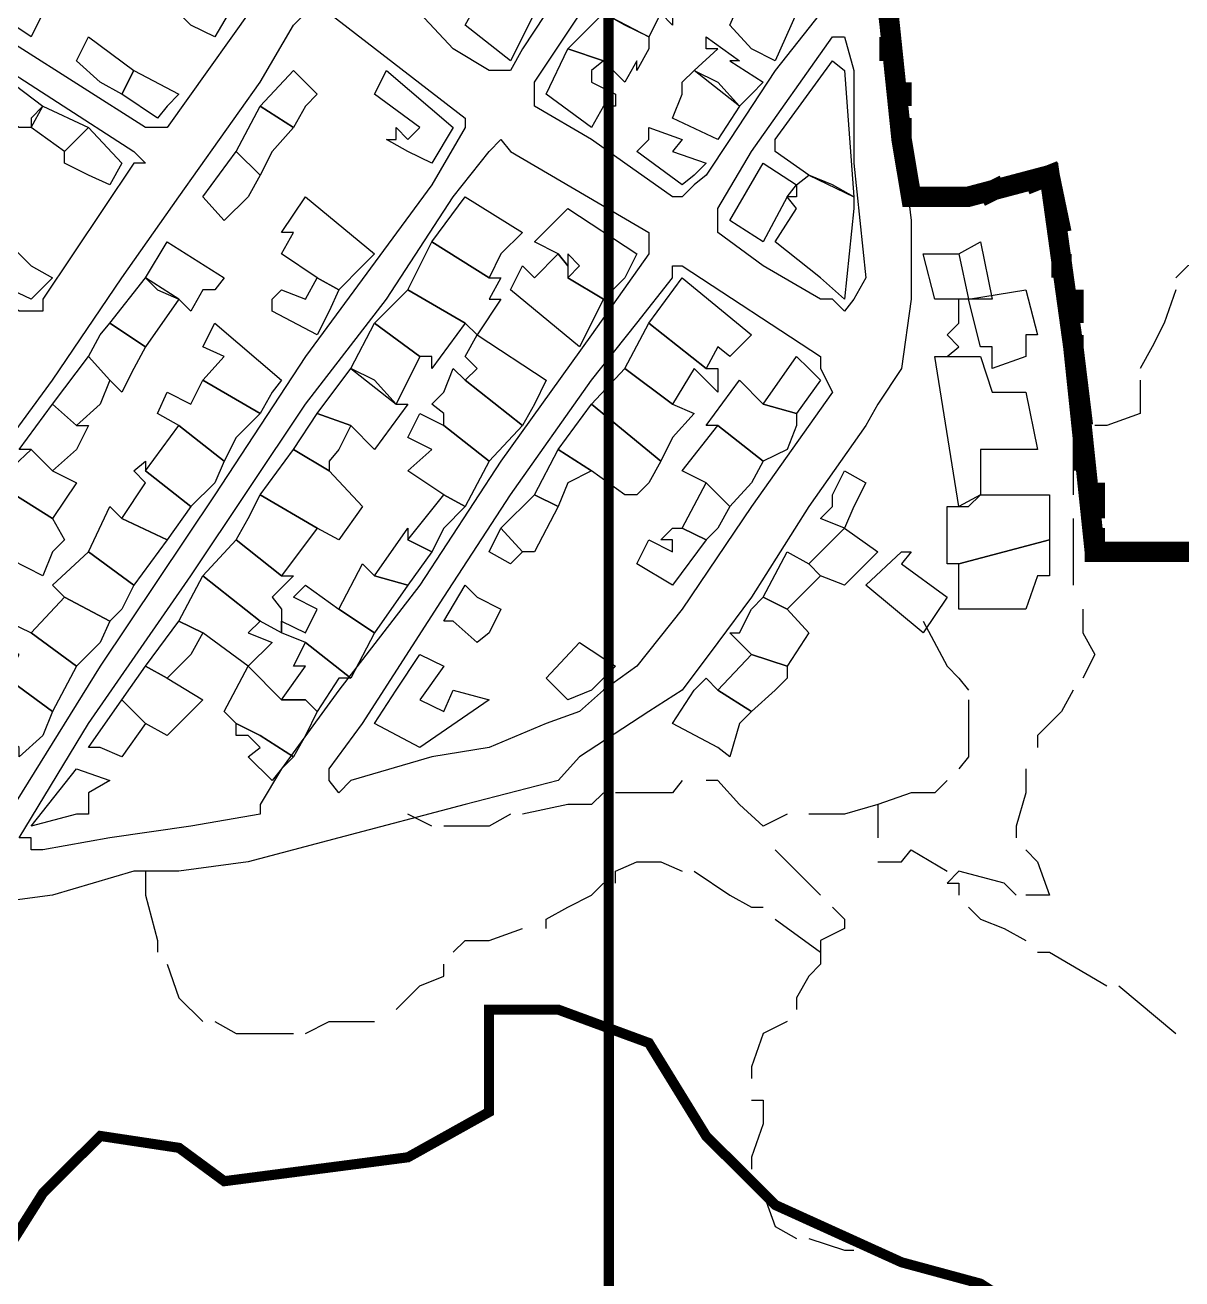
# Model space of a CAD drawing. Header units: millimetres. Extents: x -3588 to 75209, y -3737 to 38254.
# Drawn here: x 19055.1 to 19192, y 32887.7 to 33036.2 of the extents above; entities that cross this region are included whole.
import ezdxf

# ---------------------------------------------------------------- set-up
doc = ezdxf.new("R2010")
doc.units = ezdxf.units.MM
doc.layers.add('P', color=253, linetype='Continuous')

msp = doc.modelspace()

# ---------------------------------------------------------------- linework, layer by layer
at = {"layer": 'P'}
for points, const_width in [([(19125.312, 27423.91), (19123.411, 36422.535)], 1.2), ([(19157.4, 33034.795), (19157.4, 33031.963)], 2.417), ([(19158.809, 33029.434), (19158.809, 33026.602)], 2.417), ([(19158.809, 33025.193), (19158.809, 33022.649), (19159.945, 33015.879), (19161.353, 33015.879)], 2.417), ([(19173.5, 33017.287), (19176.317, 33018.424), (19177.725, 33011.638)], 2.417), ([(19168.139, 33015.879), (19170.955, 33017.287)], 2.417), ([(19162.762, 33015.879), (19166.714, 33015.879)], 2.417), ([(19177.725, 33009.11), (19177.725, 33006.277)], 2.417), ([(19179.133, 33004.869), (19179.133, 33000.916)], 2.417), ([(19179.133, 32999.507), (19179.133, 32998.099), (19180.27, 32988.785)], 2.417), ([(19180.27, 32987.376), (19180.27, 32983.424)], 2.417), ([(19181.678, 32981.999), (19181.678, 32977.774)], 2.417), ([(19181.678, 32976.638), (19181.678, 32973.821), (19189.872, 32973.821)], 2.417), ([(19191.28, 32973.821), (19192.688, 32973.821), (19195.233, 32973.821)], 2.417), ([(19035.452, 32884.329), (19050.415, 32887.161), (19057.185, 32897.884), (19063.971, 32904.653), (19073.285, 32903.245), (19078.646, 32899.292), (19100.379, 32902.125), (19109.981, 32907.486), (19109.981, 32919.617), (19118.159, 32919.617), (19128.898, 32915.664), (19135.667, 32904.653), (19143.861, 32896.475), (19158.809, 32889.69), (19168.139, 32887.161), (19183.086, 32877.559)], 1.2)]:
    msp.add_lwpolyline(points, dxfattribs=dict(at, const_width=const_width))
for points in [[(19070.74, 33024.073), (19069.332, 33024.073), (19046.19, 33038.748), (19015.127, 33060.481), (19015.127, 33061.89), (19027.274, 33079.398), (19027.274, 33080.806), (19028.682, 33080.806), (19031.227, 33079.398), (19036.86, 33075.445), (19066.515, 33053.712), (19082.887, 33042.973), (19084.295, 33041.565), (19071.876, 33024.073), (19070.74, 33024.073)], [(19131.714, 33015.879), (19126.065, 33019.832), (19122.112, 33022.649), (19115.343, 33026.602), (19115.343, 33028.026), (19115.343, 33029.434), (19126.065, 33045.518), (19139.62, 33065.843), (19145.269, 33072.612), (19146.39, 33074.037), (19147.814, 33074.037), (19149.222, 33072.612), (19150.631, 33055.12), (19152.039, 33044.398), (19152.039, 33042.973), (19152.039, 33041.565), (19149.222, 33037.612), (19143.861, 33030.843), (19138.484, 33022.649), (19135.667, 33018.424), (19134.259, 33017.287), (19132.851, 33015.879), (19131.714, 33015.879)], [(19034.044, 33045.518), (19040.813, 33038.748), (19067.924, 33021.24), (19069.332, 33019.832), (19067.924, 33019.832), (19057.185, 33003.748), (19057.185, 33002.324), (19055.777, 33002.324), (19054.368, 33002.324), (19049.007, 33006.277), (19025.866, 33021.24), (19010.902, 33031.963), (19001.588, 33037.612), (19000.164, 33038.748), (19000.164, 33040.157), (19000.164, 33041.565), (19012.311, 33059.073), (19013.719, 33059.073), (19025.866, 33051.167), (19034.044, 33045.518)], [(19155.992, 33048.351), (19157.4, 33036.204), (19158.809, 33022.649), (19159.945, 33013.062), (19159.945, 33003.748), (19158.809, 32995.554), (19155.992, 32991.313), (19154.584, 32988.785), (19147.814, 32979.183), (19141.028, 32968.46), (19137.076, 32963.099), (19132.851, 32957.45), (19128.898, 32954.905)], [(19074.693, 33036.204), (19073.285, 33037.612), (19074.693, 33040.157), (19077.51, 33044.398), (19081.463, 33041.565), (19077.51, 33034.795), (19074.693, 33036.204)], [(19057.185, 33037.612), (19055.777, 33034.795), (19051.552, 33037.612), (19054.368, 33042.973), (19059.73, 33040.157), (19057.185, 33037.612)], [(19112.526, 33038.748), (19115.343, 33037.612), (19112.526, 33031.963), (19107.165, 33036.204), (19108.573, 33038.748), (19107.165, 33040.157), (19109.981, 33041.565), (19112.526, 33038.748)], [(19119.295, 33041.565), (19113.934, 33033.387), (19112.526, 33030.843), (19111.39, 33030.843)], [(19141.028, 33033.387), (19138.484, 33036.204), (19139.62, 33038.748), (19141.028, 33041.565), (19143.861, 33038.748), (19146.39, 33037.612), (19143.861, 33031.963), (19141.028, 33033.387)], [(19126.065, 33036.204), (19123.536, 33037.612), (19124.945, 33040.157), (19127.489, 33038.748), (19128.898, 33040.157), (19131.714, 33037.612), (19131.714, 33036.204), (19130.306, 33037.612), (19128.898, 33034.795), (19126.065, 33036.204)], [(19050.415, 32983.424), (19058.321, 32994.146), (19066.515, 33006.277), (19073.285, 33015.879), (19082.887, 33029.434), (19086.84, 33036.204), (19088.248, 33037.612), (19089.657, 33037.612), (19091.065, 33037.612), (19107.165, 33025.193)], [(19111.39, 33030.843), (19109.981, 33030.843), (19105.74, 33033.387), (19101.787, 33037.612)], [(19128.898, 33034.795), (19128.898, 33033.387), (19127.489, 33030.843), (19127.489, 33031.963), (19126.065, 33029.434), (19123.536, 33031.963), (19119.295, 33033.387), (19123.536, 33037.612), (19128.898, 33034.795)], [(19063.971, 33029.434), (19061.138, 33031.963), (19062.562, 33034.795), (19067.924, 33030.843), (19066.515, 33028.026), (19063.971, 33029.434)], [(19141.028, 33028.026), (19139.62, 33026.602), (19134.259, 33030.843), (19137.076, 33033.387), (19135.667, 33033.387), (19135.667, 33034.795), (19139.62, 33031.963), (19138.484, 33031.963), (19142.437, 33029.434), (19141.028, 33028.026)], [(19150.631, 33003.748), (19149.222, 33003.748), (19142.437, 33007.701), (19137.076, 33011.638), (19137.076, 33013.062), (19137.076, 33014.471), (19141.028, 33021.24), (19150.631, 33034.795), (19152.039, 33034.795), (19153.175, 33030.843), (19153.175, 33019.832), (19154.584, 33006.277), (19153.175, 33003.748), (19152.039, 33002.324), (19150.631, 33003.748)], [(19122.112, 33030.843), (19122.112, 33029.434), (19124.945, 33028.026), (19124.945, 33026.602), (19123.536, 33026.602), (19122.112, 33024.073), (19116.751, 33028.026), (19119.295, 33033.387), (19123.536, 33031.963), (19122.112, 33030.843)], [(19150.631, 33017.287), (19147.814, 33018.424), (19143.861, 33021.24), (19143.861, 33022.649), (19150.631, 33031.963), (19152.039, 33030.843), (19153.175, 33015.879), (19150.631, 33017.287)], [(19055.777, 33025.193), (19055.777, 33024.073), (19054.368, 33024.073), (19050.415, 33026.602), (19051.552, 33030.843), (19057.185, 33026.602), (19055.777, 33025.193)], [(19071.876, 33026.602), (19070.74, 33025.193), (19066.515, 33028.026), (19067.924, 33030.843), (19073.285, 33028.026), (19071.876, 33026.602)], [(19088.248, 33026.602), (19086.84, 33024.073), (19082.887, 33026.602), (19086.84, 33030.843), (19089.657, 33028.026), (19088.248, 33026.602)], [(19100.379, 33021.24), (19097.834, 33022.649), (19098.971, 33022.649), (19098.971, 33024.073), (19100.379, 33022.649), (19101.787, 33024.073), (19096.426, 33028.026), (19097.834, 33030.843), (19105.74, 33024.073), (19103.212, 33019.832), (19100.379, 33021.24)], [(19137.076, 33029.434), (19139.62, 33026.602), (19137.076, 33022.649), (19131.714, 33025.193), (19132.851, 33028.026), (19132.851, 33029.434), (19134.259, 33030.843), (19137.076, 33029.434)], [(19061.138, 33022.649), (19059.73, 33021.24), (19055.777, 33024.073), (19057.185, 33026.602), (19062.562, 33024.073), (19061.138, 33022.649)], [(19084.295, 33021.24), (19082.887, 33018.424), (19080.054, 33021.24), (19082.887, 33026.602), (19086.84, 33024.073), (19084.295, 33021.24)], [(19107.165, 33025.193), (19107.165, 33024.073), (19103.212, 33017.287), (19088.248, 32996.963), (19077.51, 32980.591), (19063.971, 32960.266), (19050.415, 32938.533)], [(19062.562, 33018.424), (19059.73, 33019.832), (19059.73, 33021.24), (19062.562, 33024.073), (19066.515, 33019.832), (19065.091, 33017.287), (19062.562, 33018.424)], [(19134.259, 33018.424), (19132.851, 33017.287), (19127.489, 33021.24), (19128.898, 33022.649), (19128.898, 33024.073), (19132.851, 33022.649), (19131.714, 33021.24), (19135.667, 33019.832), (19134.259, 33018.424)], [(19057.185, 32938.533), (19055.777, 32938.533), (19055.777, 32939.941), (19054.368, 32939.941), (19062.562, 32953.497), (19074.693, 32970.989), (19088.248, 32991.313), (19097.834, 33003.748), (19105.74, 33015.879), (19109.981, 33021.24), (19111.39, 33022.649), (19112.526, 33021.24), (19128.898, 33011.638), (19128.898, 33010.518), (19128.898, 33009.11), (19122.112, 32999.507), (19111.39, 32984.544), (19101.787, 32969.868), (19092.201, 32957.45), (19085.416, 32948.135), (19082.887, 32943.894), (19082.887, 32942.774), (19074.693, 32941.35), (19065.091, 32939.941), (19057.185, 32938.533)], [(19081.463, 33015.879), (19078.646, 33013.062), (19076.101, 33015.879), (19080.054, 33021.24), (19082.887, 33018.424), (19081.463, 33015.879)], [(19146.39, 33015.879), (19145.269, 33015.879), (19142.437, 33010.518), (19138.484, 33013.062), (19142.437, 33019.832), (19146.39, 33017.287), (19146.39, 33015.879)], [(19153.175, 33015.879), (19153.175, 33014.471), (19152.039, 33003.748), (19149.222, 33006.277), (19143.861, 33010.518), (19146.39, 33014.471), (19145.269, 33015.879), (19146.39, 33017.287), (19147.814, 33018.424), (19153.175, 33015.879)], [(19095.018, 33007.701), (19092.201, 33004.869), (19089.657, 33006.277), (19085.416, 33009.11), (19086.84, 33011.638), (19085.416, 33011.638), (19088.248, 33015.879), (19096.426, 33009.11), (19095.018, 33007.701)], [(19111.39, 33009.11), (19109.981, 33006.277), (19103.212, 33010.518), (19107.165, 33015.879), (19113.934, 33011.638), (19111.39, 33009.11)], [(19126.065, 33006.277), (19123.536, 33003.748), (19119.295, 33006.277), (19120.704, 33007.701), (19119.295, 33009.11), (19119.295, 33007.701), (19118.159, 33009.11), (19115.343, 33010.518), (19119.295, 33014.471), (19127.489, 33009.11), (19126.065, 33006.277)], [(19055.777, 33007.701), (19058.321, 33006.277), (19055.777, 33003.748), (19050.415, 33006.277), (19051.552, 33007.701), (19050.415, 33006.277), (19051.552, 33009.11), (19052.96, 33010.518), (19055.777, 33007.701)], [(19077.51, 33004.869), (19076.101, 33004.869), (19074.693, 33002.324), (19073.285, 33003.748), (19069.332, 33006.277), (19071.876, 33010.518), (19078.646, 33006.277), (19077.51, 33004.869)], [(19109.981, 33006.277), (19111.39, 33006.277), (19109.981, 33003.748), (19111.39, 33003.748), (19108.573, 32999.507), (19107.165, 33000.916), (19100.379, 33004.869), (19103.212, 33010.518), (19109.981, 33006.277)], [(19165.594, 33009.11), (19168.139, 33010.518), (19169.547, 33003.748), (19166.714, 33003.748)], [(19120.704, 32954.905), (19116.751, 32953.497), (19109.981, 32950.664), (19103.212, 32949.544), (19093.609, 32946.727), (19092.201, 32945.303), (19091.065, 32946.727), (19091.065, 32948.135), (19095.018, 32953.497), (19104.62, 32968.46), (19112.526, 32980.591), (19122.112, 32994.146), (19127.489, 33000.916), (19131.714, 33006.277), (19131.714, 33007.701), (19132.851, 33007.701), (19149.222, 32996.963), (19149.222, 32995.554), (19150.631, 32992.738), (19141.028, 32979.183), (19132.851, 32967.052), (19127.489, 32960.266), (19123.536, 32957.45), (19120.704, 32954.905)], [(19119.295, 33007.701), (19119.295, 33006.277), (19123.536, 33003.748), (19120.704, 32998.099), (19112.526, 33004.869), (19113.934, 33007.701), (19115.343, 33006.277), (19118.159, 33009.11), (19119.295, 33007.701)], [(19164.186, 33009.11), (19165.594, 33009.11), (19166.714, 33003.748), (19162.762, 33003.748), (19161.353, 33009.11), (19164.186, 33009.11)], [(19199.458, 33009.11), (19198.05, 33009.11), (19192.688, 33007.701), (19191.28, 33006.277)], [(19070.74, 33004.869), (19073.285, 33003.748), (19069.332, 32998.099), (19065.091, 33000.916), (19069.332, 33006.277), (19070.74, 33004.869)], [(19091.065, 33002.324), (19089.657, 32999.507), (19084.295, 33002.324), (19084.295, 33003.748), (19085.416, 33004.869), (19088.248, 33003.748), (19089.657, 33006.277), (19092.201, 33004.869), (19091.065, 33002.324)], [(19139.62, 32998.099), (19138.484, 32996.963), (19137.076, 32998.099), (19135.667, 32995.554), (19128.898, 33000.916), (19132.851, 33006.277), (19141.028, 32999.507), (19139.62, 32998.099)], [(19103.212, 32996.963), (19101.787, 32996.963), (19096.426, 33000.916), (19100.379, 33004.869), (19107.165, 33000.916), (19103.212, 32995.554), (19103.212, 32996.963)], [(19173.5, 32998.099), (19173.5, 32996.963), (19169.547, 32995.554), (19169.547, 32998.099), (19168.139, 32998.099), (19166.714, 33003.748), (19173.5, 33004.869), (19174.908, 32999.507), (19173.5, 32999.507), (19173.5, 32998.099)], [(19191.28, 33004.869), (19189.872, 33000.916), (19188.464, 32998.099), (19187.039, 32995.554)], [(19164.186, 32996.963), (19165.594, 32998.099), (19164.186, 32999.507), (19165.594, 33000.916), (19165.594, 33003.748)], [(19063.971, 32999.507), (19065.091, 33000.916), (19069.332, 32998.099), (19067.924, 32995.554), (19066.515, 32992.738), (19065.091, 32994.146), (19062.562, 32996.963), (19063.971, 32999.507)], [(19084.295, 32992.738), (19082.887, 32990.193), (19076.101, 32994.146), (19078.646, 32996.963), (19076.101, 32998.099), (19077.51, 33000.916), (19085.416, 32994.146), (19084.295, 32992.738)], [(19096.426, 32994.146), (19093.609, 32995.554), (19096.426, 33000.916), (19101.787, 32996.963), (19098.971, 32991.313), (19096.426, 32994.146)], [(19135.667, 32995.554), (19137.076, 32995.554), (19137.076, 32992.738), (19134.259, 32995.554), (19131.714, 32991.313), (19126.065, 32995.554), (19128.898, 33000.916), (19135.667, 32995.554)], [(19115.343, 32991.313), (19113.934, 32988.785), (19107.165, 32994.146), (19108.573, 32995.554), (19107.165, 32996.963), (19108.573, 32999.507), (19116.751, 32994.146), (19115.343, 32991.313)], [(19063.971, 32991.313), (19061.138, 32988.785), (19058.321, 32991.313), (19062.562, 32996.963), (19065.091, 32994.146), (19063.971, 32991.313)], [(19147.814, 32995.554), (19149.222, 32994.146), (19146.39, 32990.193), (19142.437, 32991.313), (19146.39, 32996.963), (19147.814, 32995.554)], [(19165.594, 32996.963), (19168.139, 32996.963), (19169.547, 32992.738), (19173.5, 32992.738), (19174.908, 32985.952), (19168.139, 32985.952), (19168.139, 32980.591), (19165.594, 32979.183), (19162.762, 32996.963), (19165.594, 32996.963)], [(19098.971, 32991.313), (19100.379, 32991.313), (19096.426, 32985.952), (19093.609, 32988.785), (19089.657, 32990.193), (19093.609, 32995.554), (19098.971, 32991.313)], [(19104.62, 32992.738), (19105.74, 32995.554), (19107.165, 32994.146), (19113.934, 32988.785), (19109.981, 32984.544), (19104.62, 32988.785), (19104.62, 32990.193), (19103.212, 32991.313), (19104.62, 32992.738)], [(19131.714, 32987.376), (19130.306, 32984.544), (19122.112, 32991.313), (19126.065, 32995.554), (19131.714, 32991.313), (19134.259, 32990.193), (19131.714, 32987.376)], [(19080.054, 32987.376), (19078.646, 32984.544), (19073.285, 32988.785), (19070.74, 32990.193), (19071.876, 32992.738), (19074.693, 32991.313), (19076.101, 32994.146), (19082.887, 32990.193), (19080.054, 32987.376)], [(19145.269, 32985.952), (19142.437, 32984.544), (19137.076, 32988.785), (19135.667, 32988.785), (19139.62, 32994.146), (19142.437, 32991.313), (19146.39, 32990.193), (19146.39, 32988.785), (19145.269, 32985.952)], [(19187.039, 32994.146), (19187.039, 32990.193), (19183.086, 32988.785), (19181.678, 32988.785)], [(19061.138, 32985.952), (19058.321, 32983.424), (19055.777, 32985.952), (19054.368, 32985.952), (19058.321, 32991.313), (19061.138, 32988.785), (19062.562, 32988.785), (19061.138, 32985.952)], [(19092.201, 32985.952), (19091.065, 32984.544), (19091.065, 32983.424), (19086.84, 32985.952), (19089.657, 32990.193), (19093.609, 32988.785), (19092.201, 32985.952)], [(19104.62, 32988.785), (19109.981, 32984.544), (19107.165, 32979.183), (19104.62, 32980.591), (19100.379, 32983.424), (19103.212, 32985.952), (19100.379, 32987.376), (19101.787, 32990.193), (19104.62, 32988.785)], [(19128.898, 32981.999), (19127.489, 32980.591), (19126.065, 32980.591), (19122.112, 32983.424), (19118.159, 32985.952), (19122.112, 32991.313), (19130.306, 32984.544), (19128.898, 32981.999)], [(19077.51, 32981.999), (19074.693, 32979.183), (19069.332, 32983.424), (19073.285, 32988.785), (19078.646, 32984.544), (19077.51, 32981.999)], [(19141.028, 32981.999), (19138.484, 32979.183), (19135.667, 32981.999), (19132.851, 32983.424), (19137.076, 32988.785), (19142.437, 32984.544), (19141.028, 32981.999)], [(19180.27, 32987.376), (19179.133, 32987.376), (19179.133, 32981.999), (19179.133, 32980.591)], [(19058.321, 32983.424), (19061.138, 32981.999), (19058.321, 32977.774), (19051.552, 32981.999), (19055.777, 32985.952), (19058.321, 32983.424)], [(19091.065, 32983.424), (19095.018, 32979.183), (19092.201, 32975.23), (19089.657, 32976.638), (19082.887, 32980.591), (19086.84, 32985.952), (19091.065, 32983.424)], [(19119.295, 32981.999), (19118.159, 32979.183), (19115.343, 32980.591), (19118.159, 32985.952), (19122.112, 32983.424), (19119.295, 32981.999)], [(19069.332, 32983.424), (19074.693, 32979.183), (19071.876, 32975.23), (19066.515, 32977.774), (19069.332, 32981.999), (19067.924, 32983.424), (19069.332, 32984.544), (19069.332, 32983.424)], [(19153.175, 32979.183), (19152.039, 32976.638), (19149.222, 32977.774), (19150.631, 32979.183), (19150.631, 32980.591), (19152.039, 32983.424), (19154.584, 32981.999), (19153.175, 32979.183)], [(19058.321, 32973.821), (19057.185, 32970.989), (19051.552, 32973.821), (19049.007, 32976.638), (19047.599, 32976.638), (19051.552, 32981.999), (19058.321, 32977.774), (19059.73, 32975.23), (19058.321, 32973.821)], [(19137.076, 32976.638), (19135.667, 32975.23), (19132.851, 32976.638), (19135.667, 32981.999), (19138.484, 32979.183), (19137.076, 32976.638)], [(19081.463, 32977.774), (19082.887, 32980.591), (19089.657, 32976.638), (19085.416, 32970.989), (19080.054, 32975.23), (19081.463, 32977.774)], [(19104.62, 32976.638), (19103.212, 32973.821), (19100.379, 32975.23), (19104.62, 32980.591), (19107.165, 32979.183), (19104.62, 32976.638)], [(19118.159, 32979.183), (19115.343, 32973.821), (19113.934, 32973.821), (19111.39, 32976.638), (19115.343, 32980.591), (19118.159, 32979.183)], [(19166.714, 32979.183), (19168.139, 32980.591), (19174.908, 32980.591), (19176.317, 32980.591), (19176.317, 32975.23), (19165.594, 32972.413), (19164.186, 32972.413), (19164.186, 32979.183), (19165.594, 32979.183), (19166.714, 32979.183)], [(19066.515, 32977.774), (19071.876, 32975.23), (19067.924, 32969.868), (19062.562, 32973.821), (19065.091, 32979.183), (19066.515, 32977.774)], [(19100.379, 32975.23), (19103.212, 32973.821), (19100.379, 32969.868), (19096.426, 32970.989), (19100.379, 32976.638), (19100.379, 32975.23)], [(19113.934, 32973.821), (19112.526, 32972.413), (19109.981, 32973.821), (19111.39, 32976.638), (19113.934, 32973.821)], [(19132.851, 32976.638), (19135.667, 32975.23), (19131.714, 32969.868), (19127.489, 32972.413), (19128.898, 32975.23), (19131.714, 32973.821), (19131.714, 32975.23), (19130.306, 32975.23), (19131.714, 32976.638), (19132.851, 32976.638)], [(19153.175, 32970.989), (19152.039, 32969.868), (19149.222, 32970.989), (19147.814, 32972.413), (19152.039, 32976.638), (19155.992, 32973.821), (19153.175, 32970.989)], [(19179.133, 32977.774), (19179.133, 32969.868)], [(19086.84, 32970.989), (19084.295, 32968.46), (19085.416, 32967.052), (19085.416, 32965.627), (19085.416, 32964.219), (19082.887, 32965.627), (19076.101, 32970.989), (19080.054, 32975.23), (19085.416, 32970.989), (19086.84, 32970.989)], [(19170.955, 32973.821), (19176.317, 32975.23), (19176.317, 32970.989), (19174.908, 32970.989), (19173.5, 32967.052), (19165.594, 32967.052), (19165.594, 32972.413), (19170.955, 32973.821)], [(19066.515, 32967.052), (19065.091, 32965.627), (19059.73, 32968.46), (19058.321, 32969.868), (19062.562, 32973.821), (19067.924, 32969.868), (19066.515, 32967.052)], [(19147.814, 32972.413), (19149.222, 32970.989), (19145.269, 32967.052), (19142.437, 32968.46), (19145.269, 32973.821), (19147.814, 32972.413)], [(19158.809, 32973.821), (19159.945, 32973.821), (19158.809, 32972.413), (19164.186, 32968.46), (19161.353, 32964.219), (19154.584, 32969.868), (19158.809, 32973.821)], [(19096.426, 32970.989), (19100.379, 32969.868), (19096.426, 32964.219), (19092.201, 32967.052), (19095.018, 32972.413), (19096.426, 32970.989)], [(19082.887, 32965.627), (19081.463, 32964.219), (19084.295, 32963.099), (19081.463, 32960.266), (19076.101, 32964.219), (19073.285, 32965.627), (19076.101, 32970.989), (19082.887, 32965.627)], [(19092.201, 32967.052), (19096.426, 32964.219), (19093.609, 32958.858), (19088.248, 32963.099), (19085.416, 32964.219), (19085.416, 32965.627), (19088.248, 32964.219), (19089.657, 32967.052), (19086.84, 32968.46), (19088.248, 32969.868), (19092.201, 32967.052)], [(19109.981, 32964.219), (19108.573, 32963.099), (19105.74, 32965.627), (19104.62, 32965.627), (19107.165, 32969.868), (19108.573, 32968.46), (19111.39, 32967.052), (19109.981, 32964.219)], [(19063.971, 32963.099), (19061.138, 32960.266), (19055.777, 32964.219), (19059.73, 32968.46), (19065.091, 32965.627), (19063.971, 32963.099)], [(19145.269, 32967.052), (19147.814, 32964.219), (19145.269, 32960.266), (19141.028, 32961.675), (19138.484, 32964.219), (19139.62, 32964.219), (19141.028, 32967.052), (19142.437, 32968.46), (19145.269, 32967.052)], [(19180.27, 32967.052), (19180.27, 32964.219), (19181.678, 32961.675), (19180.27, 32958.858)], [(19055.777, 32964.219), (19061.138, 32960.266), (19058.321, 32954.905), (19052.96, 32958.858), (19054.368, 32961.675), (19051.552, 32963.099), (19052.96, 32965.627), (19055.777, 32964.219)], [(19074.693, 32961.675), (19071.876, 32958.858), (19069.332, 32960.266), (19073.285, 32965.627), (19076.101, 32964.219), (19074.693, 32961.675)], [(19161.353, 32965.627), (19164.186, 32960.266), (19165.594, 32958.858), (19166.714, 32957.45)], [(19057.185, 32952.088), (19054.368, 32949.544), (19054.368, 32950.664), (19049.007, 32954.905), (19050.415, 32956.313), (19047.599, 32957.45), (19050.415, 32961.675), (19052.96, 32958.858), (19058.321, 32954.905), (19057.185, 32952.088)], [(19092.201, 32958.858), (19089.657, 32954.905), (19088.248, 32956.313), (19085.416, 32956.313), (19088.248, 32960.266), (19086.84, 32960.266), (19088.248, 32963.099), (19093.609, 32958.858), (19092.201, 32958.858)], [(19098.971, 32957.45), (19101.787, 32961.675), (19104.62, 32960.266), (19101.787, 32956.313), (19104.62, 32954.905), (19105.74, 32957.45), (19109.981, 32956.313), (19101.787, 32950.664), (19096.426, 32953.497), (19098.971, 32957.45)], [(19122.112, 32957.45), (19119.295, 32956.313), (19116.751, 32958.858), (19120.704, 32963.099), (19124.945, 32960.266), (19122.112, 32957.45)], [(19143.861, 32957.45), (19141.028, 32954.905), (19137.076, 32957.45), (19141.028, 32961.675), (19145.269, 32960.266), (19145.269, 32958.858), (19143.861, 32957.45)], [(19071.876, 32958.858), (19076.101, 32956.313), (19071.876, 32952.088), (19069.332, 32953.497), (19066.515, 32956.313), (19069.332, 32960.266), (19071.876, 32958.858)], [(19088.248, 32952.088), (19086.84, 32949.544), (19082.887, 32952.088), (19080.054, 32953.497), (19078.646, 32954.905), (19081.463, 32960.266), (19085.416, 32956.313), (19088.248, 32956.313), (19089.657, 32954.905), (19088.248, 32952.088)], [(19137.076, 32957.45), (19141.028, 32954.905), (19139.62, 32953.497), (19138.484, 32949.544), (19137.076, 32950.664), (19131.714, 32953.497), (19134.259, 32957.45), (19135.667, 32958.858), (19137.076, 32957.45)], [(19179.133, 32957.45), (19177.725, 32954.905), (19174.908, 32952.088), (19174.908, 32950.664)], [(19063.971, 32950.664), (19062.562, 32950.664), (19066.515, 32956.313), (19069.332, 32953.497), (19066.515, 32949.544), (19063.971, 32950.664)], [(19166.714, 32956.313), (19166.714, 32954.905), (19166.714, 32952.088), (19166.714, 32949.544), (19165.594, 32948.135)], [(19128.898, 32954.905), (19120.704, 32949.544), (19118.159, 32946.727), (19107.165, 32943.894), (19092.201, 32939.941), (19081.463, 32937.125), (19073.285, 32935.989), (19067.924, 32935.989), (19058.321, 32933.172), (19047.599, 32931.764), (19032.635, 32927.811), (19023.321, 32926.402), (19002.996, 32924.978), (18994.803, 32923.57), (18986.625, 32921.025), (18971.661, 32914.256), (18958.106, 32908.894)], [(19085.416, 32948.135), (19084.295, 32946.727), (19081.463, 32949.544), (19082.887, 32950.664), (19081.463, 32952.088), (19080.054, 32952.088), (19080.054, 32953.497), (19082.887, 32952.088), (19086.84, 32949.544), (19085.416, 32948.135)], [(19061.138, 32942.774), (19055.777, 32941.35), (19061.138, 32948.135), (19065.091, 32946.727), (19062.562, 32945.303), (19062.562, 32943.894), (19062.562, 32942.774), (19061.138, 32942.774)], [(19173.5, 32948.135), (19173.5, 32945.303), (19172.364, 32941.35), (19172.364, 32939.941)], [(19123.536, 32945.303), (19122.112, 32943.894), (19119.295, 32943.894), (19113.934, 32942.774)], [(19132.851, 32946.727), (19131.714, 32945.303), (19130.306, 32945.303), (19127.489, 32945.303), (19124.945, 32945.303)], [(19142.437, 32941.35), (19139.62, 32943.894), (19137.076, 32946.727), (19135.667, 32946.727)], [(19164.186, 32946.727), (19162.762, 32945.303), (19159.945, 32945.303), (19155.992, 32943.894)], [(19155.992, 32943.894), (19152.039, 32942.774), (19147.814, 32942.774)], [(19155.992, 32943.894), (19155.992, 32939.941)], [(19103.212, 32941.35), (19100.379, 32942.774)], [(19112.526, 32942.774), (19109.981, 32941.35), (19107.165, 32941.35), (19104.62, 32941.35)], [(19145.269, 32942.774), (19142.437, 32941.35)], [(19143.861, 32938.533), (19146.39, 32935.989), (19149.222, 32933.172)], [(19155.992, 32937.125), (19158.809, 32937.125), (19159.945, 32938.533), (19164.186, 32935.989)], [(19173.5, 32938.533), (19174.908, 32937.125), (19176.317, 32933.172), (19173.5, 32933.172)], [(19124.945, 32934.58), (19124.945, 32935.989), (19127.489, 32937.125), (19130.306, 32937.125), (19132.851, 32935.989)], [(19069.332, 32935.989), (19069.332, 32933.172), (19070.74, 32927.811), (19070.74, 32926.402)], [(19134.259, 32935.989), (19138.484, 32933.172), (19141.028, 32931.764), (19142.437, 32931.764)], [(19172.364, 32933.172), (19170.955, 32934.58), (19165.594, 32935.989), (19164.186, 32934.58)], [(19116.751, 32929.219), (19116.751, 32930.339), (19119.295, 32931.764), (19122.112, 32933.172), (19123.536, 32934.58)], [(19164.186, 32934.58), (19165.594, 32934.58), (19165.594, 32933.172)], [(19150.631, 32931.764), (19152.039, 32930.339), (19152.039, 32929.219), (19149.222, 32927.811), (19149.222, 32926.402)], [(19166.714, 32931.764), (19168.139, 32930.339), (19170.955, 32929.219), (19173.5, 32927.811)], [(19105.74, 32926.402), (19107.165, 32927.811), (19109.981, 32927.811), (19113.934, 32929.219)], [(19143.861, 32930.339), (19149.222, 32926.402)], [(19149.222, 32926.402), (19149.222, 32924.978), (19147.814, 32923.57), (19146.39, 32921.025), (19146.39, 32919.617)], [(19174.908, 32926.402), (19176.317, 32926.402), (19183.086, 32922.449)], [(19071.876, 32924.978), (19073.285, 32921.025), (19076.101, 32918.208)], [(19098.971, 32919.617), (19100.379, 32921.025), (19101.787, 32922.449), (19104.62, 32923.57), (19104.62, 32924.978)], [(19184.511, 32922.449), (19191.28, 32916.8)], [(19077.51, 32918.208), (19080.054, 32916.8), (19082.887, 32916.8), (19086.84, 32916.8)], [(19088.248, 32916.8), (19091.065, 32918.208), (19093.609, 32918.208), (19096.426, 32918.208)], [(19145.269, 32918.208), (19142.437, 32916.8), (19141.028, 32912.847), (19141.028, 32911.439)], [(19141.028, 32908.894), (19142.437, 32908.894), (19142.437, 32906.078), (19141.028, 32902.125), (19141.028, 32900.7)], [(19141.028, 32899.292), (19142.437, 32897.884), (19143.861, 32893.931), (19146.39, 32892.522)], [(19147.814, 32892.522), (19152.039, 32891.114), (19153.175, 32891.114)]]:
    msp.add_lwpolyline(points, dxfattribs=at)
at = {"layer": 'P', "color": 254}
for points, const_width in [([(19155.992, 33048.351), (19157.4, 33036.204), (19158.809, 33022.649), (19159.945, 33015.879), (19166.714, 33015.879), (19176.317, 33018.424), (19179.133, 32998.099), (19181.678, 32973.821), (19192.688, 32973.821), (19198.05, 32973.821)], 2.417), ([(19155.992, 33048.351), (19157.4, 33036.204), (19158.809, 33022.649), (19159.945, 33015.879), (19166.714, 33015.879), (19176.317, 33018.424), (19179.133, 32998.099), (19181.678, 32973.821), (19192.688, 32973.821)], 1.2), ([(19183.086, 32877.559), (19168.139, 32887.161), (19158.809, 32889.69), (19143.861, 32896.475), (19135.667, 32904.653), (19128.898, 32915.664), (19118.159, 32919.617), (19109.981, 32919.617), (19109.981, 32907.486), (19100.379, 32902.125), (19078.646, 32899.292), (19073.285, 32903.245), (19063.971, 32904.653), (19057.185, 32897.884), (19050.415, 32887.161), (19035.452, 32884.329)], 1.2)]:
    msp.add_lwpolyline(points, dxfattribs=dict(at, const_width=const_width))

doc.saveas('drawing.dxf')
